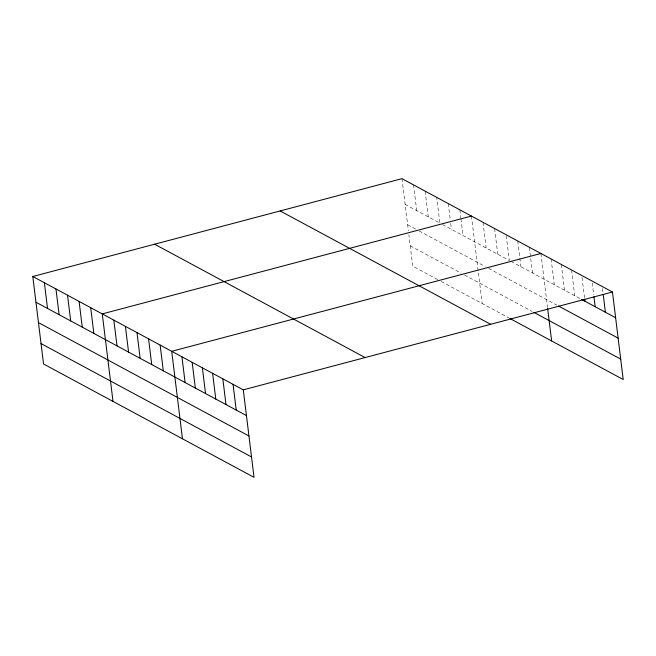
<?xml version="1.0" encoding="UTF-8"?>
<svg xmlns="http://www.w3.org/2000/svg" width="656" height="656" viewBox="0 0 656 656"><rect width="100%" height="100%" fill="white"/><g stroke="black" fill="none" stroke-linecap="round" stroke-linejoin="round"><path stroke-width="0.49" stroke-dasharray="3.28 2.46" d="M405.137 204.393L439.864 223.097L436.707 197.358M442.538 224.532L509.327 260.498L506.161 234.766M511.106 261.457L580.691 298.931M407.638 224.77L415.65 229.083M419.217 231.002L485.112 266.492M488.671 268.411L556.78 305.089M410.213 245.77L460.971 273.101M464.538 275.02L532.213 311.469M437.65 279.579L412.714 266.147L408.868 234.766M441.217 281.498L508.892 317.939M602.479 288.484L602.962 292.445M592.253 282.982L593.713 294.856M582.028 277.472L584.586 298.259M571.565 269.993L574.722 295.725M561.339 264.483L564.496 290.214M551.114 258.981L554.279 284.712M540.897 253.47L547.539 307.582M529.318 247.238L532.475 272.97M517.74 241.006L520.897 266.738M494.591 228.534L497.748 254.266M483.013 222.302L486.17 248.034M471.434 216.062L482.176 303.556M459.856 209.83L460.832 217.751M460.955 218.735L463.021 235.561M448.278 203.598L450.229 219.432M450.713 223.393L451.443 229.329M425.129 191.126L428.286 216.857M413.551 184.894L416.716 210.625M401.972 178.662L408.376 230.773"/><path stroke-width="0.98" d="M32.8 276.496L243.286 389.853L254.028 477.338L43.542 363.99L32.8 276.496L401.972 178.662L612.458 292.01L623.2 379.504L509.786 318.422M471.434 216.062L102.262 313.904L113.004 401.398M540.897 253.47L171.716 351.313L182.458 438.798M243.286 389.853L612.458 292.01M581.536 299.39L615.615 317.742M558.486 306.008L618.116 338.127M533.992 312.428L620.699 359.119M280.145 210.945L490.631 324.302M154.627 244.212L365.113 357.569M35.957 302.227L246.443 415.584M38.458 322.613L248.944 435.961M41.041 343.605L251.519 456.961M603.208 294.421L605.398 312.24M593.959 296.84L595.172 306.737M584.701 299.251L584.947 301.227M547.662 308.582L551.639 340.964M233.06 384.35L236.217 410.082M222.835 378.84L225.992 404.572M212.61 373.338L215.775 399.069M202.392 367.827L205.549 393.559M192.167 362.325L195.324 388.057M181.942 356.815L185.099 382.555M160.138 345.081L163.303 370.812M148.568 338.84L151.725 364.572M136.989 332.608L140.146 358.34M125.411 326.376L128.568 352.108M113.832 320.136L116.998 345.876M90.684 307.672L93.841 333.404M79.105 301.44L82.262 327.172M67.527 295.2L70.692 320.932M55.957 288.968L59.114 314.7M44.378 282.736L47.535 308.468"/></g></svg>
